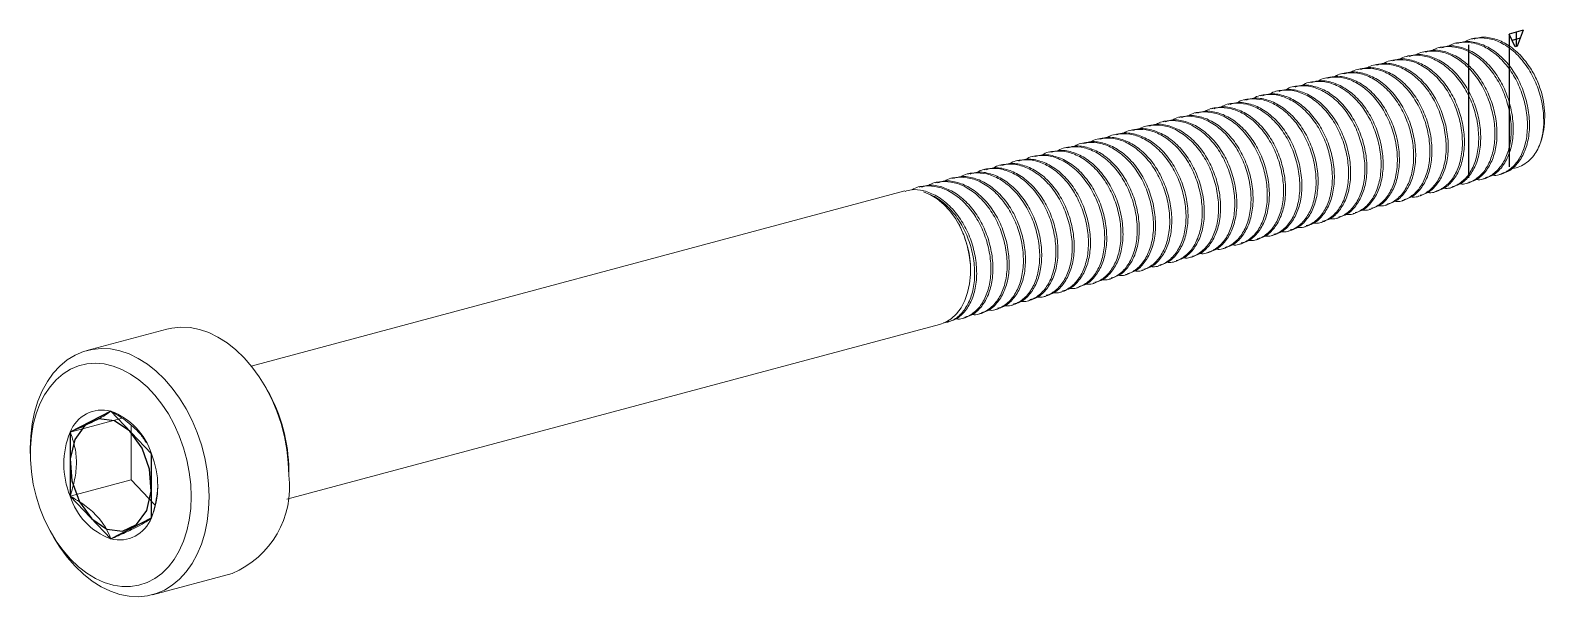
# Model space of a CAD drawing. Header units: millimetres. Extents: x -32.2 to 0.8, y -10.8 to 1.5.
import ezdxf

# ---------------------------------------------------------------- set-up
doc = ezdxf.new("R2010")
doc.units = ezdxf.units.MM
doc.linetypes.add('CENTERX2', pattern=[20.32, 12.7, -2.54, 2.54, -2.54])

msp = doc.modelspace()

# ---------------------------------------------------------------- linework, layer by layer
at = {"color": 7, "linetype": 'Continuous', "lineweight": 15}
for p, q in [((-0.763, 1.349), (-0.807, 1.337)), ((-1.823, 1.064), (-1.867, 1.053)), ((-1.47, 1.159), (-1.514, 1.147)), ((-1.116, 1.254), (-1.16, 1.242)), ((-3.237, 0.686), (-3.282, 0.674)), ((-2.884, 0.78), (-2.928, 0.768)), ((-2.53, 0.875), (-2.574, 0.863)), ((-2.177, 0.97), (-2.221, 0.958)), ((-4.298, 0.401), (-4.342, 0.39)), ((-3.944, 0.496), (-3.989, 0.484)), ((-3.591, 0.591), (-3.635, 0.579)), ((-5.712, 0.023), (-5.756, 0.011)), ((-5.359, 0.117), (-5.403, 0.105)), ((-5.005, 0.212), (-5.049, 0.2)), ((-4.652, 0.307), (-4.696, 0.295)), ((-6.773, -0.262), (-6.817, -0.273)), ((-6.419, -0.167), (-6.464, -0.179)), ((-6.066, -0.072), (-6.11, -0.084)), ((-8.187, -0.641), (-8.231, -0.652)), ((-7.834, -0.546), (-7.878, -0.558)), ((-7.48, -0.451), (-7.524, -0.463)), ((-7.126, -0.356), (-7.171, -0.368)), ((-9.248, -0.925), (-9.292, -0.937)), ((-8.894, -0.83), (-8.938, -0.842)), ((-8.541, -0.735), (-8.585, -0.747)), ((-10.662, -1.304), (-10.706, -1.315)), ((-10.308, -1.209), (-10.353, -1.221)), ((-9.955, -1.114), (-9.999, -1.126)), ((-9.601, -1.019), (-9.646, -1.031)), ((-11.723, -1.588), (-11.767, -1.6)), ((-11.369, -1.493), (-11.413, -1.505)), ((-11.016, -1.398), (-11.06, -1.41)), ((-0.207, -1.608), (-0.163, -1.597)), ((-13.137, -1.967), (-27.35, -5.775)), ((-12.783, -1.872), (-12.828, -1.884)), ((-12.43, -1.777), (-12.474, -1.789)), ((-12.076, -1.682), (-12.12, -1.694)), ((-1.621, -1.987), (-1.577, -1.975)), ((-1.268, -1.893), (-1.224, -1.881)), ((-0.914, -1.798), (-0.87, -1.786)), ((-0.561, -1.703), (-0.516, -1.691)), ((-2.682, -2.271), (-2.638, -2.26)), ((-2.328, -2.177), (-2.284, -2.165)), ((-1.975, -2.082), (-1.931, -2.07)), ((-3.743, -2.556), (-3.698, -2.544)), ((-3.389, -2.461), (-3.345, -2.449)), ((-3.036, -2.366), (-2.991, -2.354)), ((-11.986, -2.658), (-11.994, -2.645)), ((-5.157, -2.934), (-5.113, -2.923)), ((-4.803, -2.84), (-4.759, -2.828)), ((-4.45, -2.745), (-4.406, -2.733)), ((-4.096, -2.65), (-4.052, -2.638)), ((-6.218, -3.219), (-6.173, -3.207)), ((-5.864, -3.124), (-5.82, -3.112)), ((-5.51, -3.029), (-5.466, -3.017)), ((-7.632, -3.598), (-7.588, -3.586)), ((-7.278, -3.503), (-7.234, -3.491)), ((-6.925, -3.408), (-6.88, -3.396)), ((-6.571, -3.313), (-6.527, -3.302)), ((-11.71, -3.705), (-11.71, -3.683)), ((-8.692, -3.882), (-8.648, -3.87)), ((-8.339, -3.787), (-8.295, -3.775)), ((-7.985, -3.692), (-7.941, -3.68)), ((-10.107, -4.261), (-10.062, -4.249)), ((-9.753, -4.166), (-9.709, -4.154)), ((-9.4, -4.071), (-9.355, -4.059)), ((-9.046, -3.976), (-9.002, -3.965)), ((-11.167, -4.545), (-11.123, -4.533)), ((-10.814, -4.45), (-10.77, -4.438)), ((-10.46, -4.355), (-10.416, -4.343)), ((-26.574, -8.672), (-12.382, -4.87)), ((-12.228, -4.829), (-12.184, -4.817)), ((-11.874, -4.734), (-11.83, -4.722)), ((-11.521, -4.639), (-11.477, -4.628)), ((-29.19, -4.973), (-30.923, -5.438)), ((-27.003, -6.297), (-27.055, -6.206)), ((-30.161, -6.911), (-31.289, -7.214)), ((-29.964, -7.059), (-29.964, -8.249)), ((-32.156, -7.573), (-32.156, -7.677)), ((-26.534, -8.151), (-26.534, -8.047)), ((-29.964, -8.249), (-31.289, -8.604)), ((-29.964, -8.249), (-29.444, -8.798)), ((-31.687, -9.427), (-31.635, -9.517)), ((-29.499, -10.75), (-27.767, -10.286))]:
    msp.add_line(p, q, dxfattribs=at)
at = {"color": 7, "linetype": 'Continuous'}
for p, q in [((0.309, 1.528), (0, 1.445)), ((0.133, 1.168), (0, 1.445)), ((0.309, 1.528), (0.177, 1.18)), ((0.177, 1.18), (0.133, 1.168)), ((-30.406, -6.755), (-31.289, -7.214)), ((-29.522, -7.687), (-30.406, -6.755)), ((-31.289, -7.214), (-31.289, -8.604)), ((-29.522, -9.078), (-29.522, -7.687)), ((-31.289, -8.604), (-30.406, -9.537)), ((-30.406, -9.537), (-29.522, -9.078))]:
    msp.add_line(p, q, dxfattribs=at)
at = {"color": 7, "linetype": 'CENTERX2'}
for p, q in [((0, 1.445), (0, -1.445)), ((0.243, 1.354), (0.066, 1.306)), ((0.155, 1.487), (0.155, 1.174)), ((-0.884, 1.208), (-0.884, -1.682))]:
    msp.add_line(p, q, dxfattribs=at)
at = {"color": 7, "linetype": 'Continuous', "lineweight": 15, "flags": 128}
for points in [[(-12.382, -4.87), (-12.261, -4.826), (-12.133, -4.747), (-12.017, -4.64), (-11.917, -4.508), (-11.835, -4.353), (-11.773, -4.179), (-11.731, -3.989), (-11.711, -3.787), (-11.714, -3.577), (-11.738, -3.364), (-11.785, -3.152), (-11.851, -2.946), (-11.937, -2.75), (-12.041, -2.568), (-12.16, -2.403), (-12.291, -2.26), (-12.433, -2.142), (-12.581, -2.05), (-12.734, -1.987)], [(-26.534, -8.151), (-26.545, -7.871), (-26.577, -7.588), (-26.629, -7.307), (-26.702, -7.028), (-26.795, -6.756), (-26.906, -6.494), (-27.034, -6.244), (-27.178, -6.009), (-27.336, -5.793), (-27.506, -5.596), (-27.688, -5.421), (-27.878, -5.271), (-28.074, -5.147), (-28.275, -5.049), (-28.479, -4.98), (-28.682, -4.94), (-28.883, -4.93), (-29.08, -4.949), (-29.19, -4.973)], [(-32.156, -7.573), (-32.145, -7.299), (-32.113, -7.033), (-32.061, -6.78), (-31.988, -6.54), (-31.895, -6.318), (-31.784, -6.115), (-31.656, -5.934), (-31.512, -5.776), (-31.354, -5.644), (-31.183, -5.539), (-31.002, -5.462), (-30.812, -5.413), (-30.615, -5.394), (-30.414, -5.404), (-30.211, -5.444), (-30.008, -5.513), (-29.807, -5.611), (-29.61, -5.735), (-29.42, -5.885), (-29.239, -6.06), (-29.068, -6.257), (-28.91, -6.474), (-28.766, -6.708), (-28.638, -6.958), (-28.527, -7.22), (-28.435, -7.492), (-28.362, -7.771), (-28.309, -8.053), (-28.277, -8.335), (-28.267, -8.615)], [(-28.656, -8.615), (-28.666, -8.35), (-28.698, -8.082), (-28.75, -7.815), (-28.823, -7.552), (-28.915, -7.297), (-29.025, -7.051), (-29.151, -6.819), (-29.293, -6.603), (-29.448, -6.406), (-29.615, -6.23), (-29.792, -6.077), (-29.976, -5.95), (-30.165, -5.848), (-30.357, -5.775), (-30.55, -5.731), (-30.741, -5.716), (-30.928, -5.73), (-31.109, -5.774), (-31.281, -5.847), (-31.442, -5.947), (-31.591, -6.074), (-31.725, -6.226), (-31.844, -6.402), (-31.945, -6.599), (-32.027, -6.814), (-32.09, -7.046), (-32.132, -7.291), (-32.153, -7.546), (-32.153, -7.809), (-32.132, -8.076), (-32.09, -8.344), (-32.027, -8.609), (-31.945, -8.869), (-31.844, -9.119), (-31.725, -9.358), (-31.591, -9.583), (-31.442, -9.79), (-31.281, -9.977), (-31.109, -10.141), (-30.928, -10.282), (-30.741, -10.396), (-30.55, -10.484), (-30.357, -10.543), (-30.165, -10.572), (-29.976, -10.573), (-29.792, -10.544), (-29.615, -10.485), (-29.448, -10.399), (-29.293, -10.285), (-29.151, -10.145), (-29.025, -9.981), (-28.915, -9.794), (-28.823, -9.588), (-28.75, -9.364), (-28.698, -9.125), (-28.666, -8.874), (-28.656, -8.615)], [(-28.267, -8.615), (-28.277, -8.889), (-28.309, -9.154), (-28.362, -9.408), (-28.435, -9.647), (-28.527, -9.87), (-28.638, -10.073), (-28.766, -10.254), (-28.91, -10.411), (-29.068, -10.544), (-29.239, -10.649), (-29.42, -10.726), (-29.61, -10.775), (-29.807, -10.794), (-30.008, -10.783), (-30.211, -10.743), (-30.414, -10.674), (-30.615, -10.577), (-30.812, -10.453), (-31.002, -10.302), (-31.183, -10.128), (-31.354, -9.931), (-31.512, -9.714), (-31.635, -9.517)]]:
    msp.add_lwpolyline(points, dxfattribs=at)
at = {"color": 7, "linetype": 'CENTERX2', "flags": 128}
msp.add_lwpolyline([(-29.56, -8.02), (-29.724, -7.563), (-29.991, -7.194), (-30.321, -6.97), (-30.664, -6.925), (-30.968, -7.066), (-31.186, -7.372), (-31.285, -7.795), (-31.251, -8.272), (-31.088, -8.729), (-30.821, -9.098), (-30.49, -9.322), (-30.147, -9.367), (-29.843, -9.226), (-29.625, -8.92), (-29.526, -8.497), (-29.56, -8.02)], dxfattribs=at)
at = {"color": 7, "linetype": 'Continuous', "lineweight": 15}
for centre, radius, start, end in [((-1.139, -0.34), 1.914, 343.0475, 15.8629), ((-13.732, -3.687), 2.023, 0.1076, 13.8241), ((-30.084, -8.06), 3.549, 0.2126, 29.7833), ((-30.589, -7.482), 0.75, 75.8168, 159.0182), ((-30.911, -8.12), 1.455, 17.2902, 69.6675), ((-29.604, -7.909), 1.823, 157.582, 202.418), ((-31.207, -8.383), 1.823, 337.582, 22.418), ((-28.55, -8.41), 2.033, 292.6644, 7.3341), ((-29.9, -8.172), 1.455, 197.2902, 249.6675), ((-30.222, -8.81), 0.75, 255.8168, 339.0182)]:
    msp.add_arc(centre, radius, start, end, dxfattribs=at)
for points, knots in [([(0.691, -0.898), (0.711, -0.816), (0.751, -0.65), (0.759, -0.338), (0.711, 0.016), (0.59, 0.391), (0.407, 0.734), (0.168, 1.024), (-0.108, 1.235), (-0.399, 1.356), (-0.685, 1.369), (-0.88, 1.338), (-0.962, 1.276), (-0.964, 1.275)], [0, 0, 0, 0, 0.0788101, 0.1592112, 0.2658025, 0.3687411, 0.4716798, 0.5782711, 0.6848625, 0.7878011, 0.8907398, 0.9973311, 1, 1, 1, 1]), ([(0.702, 0.183), (0.668, 0.279), (0.601, 0.473), (0.435, 0.764), (0.213, 1.036), (-0.064, 1.249), (-0.353, 1.363), (-0.591, 1.394), (-0.719, 1.35), (-0.759, 1.336)], [0, 0, 0, 0, 0.128912, 0.260257, 0.429449, 0.598641, 0.762034, 0.925428, 1, 1, 1, 1]), ([(-1.227, -1.868), (-1.18, -1.858), (-1.05, -1.828), (-0.877, -1.671), (-0.721, -1.422), (-0.628, -1.104), (-0.606, -0.738), (-0.659, -0.351), (-0.78, 0.024), (-0.963, 0.367), (-1.202, 0.657), (-1.478, 0.87), (-1.767, 0.984), (-2.005, 1.015), (-2.133, 0.971), (-2.173, 0.957)], [0, 0, 0, 0, 0.047416, 0.132202, 0.214083, 0.295964, 0.38075, 0.465536, 0.547416, 0.629297, 0.714083, 0.798869, 0.88075, 0.96263, 1, 1, 1, 1]), ([(-1.071, -1.812), (-1.056, -1.814), (-0.952, -1.828), (-0.775, -1.756), (-0.567, -1.592), (-0.412, -1.338), (-0.319, -1.021), (-0.297, -0.655), (-0.35, -0.268), (-0.471, 0.107), (-0.654, 0.45), (-0.892, 0.74), (-1.168, 0.951), (-1.459, 1.072), (-1.745, 1.085), (-1.941, 1.053), (-2.022, 0.992), (-2.024, 0.991)], [0, 0, 0, 0, 0.013119, 0.090102, 0.167085, 0.24143, 0.315776, 0.392759, 0.469742, 0.544087, 0.618432, 0.695416, 0.772399, 0.846744, 0.921089, 0.998072, 1, 1, 1, 1]), ([(-0.874, -1.773), (-0.827, -1.763), (-0.697, -1.733), (-0.524, -1.576), (-0.367, -1.327), (-0.274, -1.009), (-0.253, -0.643), (-0.306, -0.256), (-0.427, 0.119), (-0.609, 0.462), (-0.848, 0.751), (-1.125, 0.964), (-1.413, 1.079), (-1.652, 1.11), (-1.78, 1.066), (-1.82, 1.052)], [0, 0, 0, 0, 0.047416, 0.132202, 0.214083, 0.295964, 0.38075, 0.465536, 0.547416, 0.629297, 0.714083, 0.798869, 0.88075, 0.96263, 1, 1, 1, 1]), ([(-0.717, -1.717), (-0.702, -1.719), (-0.598, -1.733), (-0.422, -1.661), (-0.213, -1.498), (-0.058, -1.243), (0.035, -0.926), (0.057, -0.56), (0.004, -0.174), (-0.117, 0.202), (-0.3, 0.544), (-0.539, 0.835), (-0.815, 1.046), (-1.106, 1.167), (-1.392, 1.18), (-1.587, 1.148), (-1.669, 1.087), (-1.671, 1.085)], [0, 0, 0, 0, 0.013119, 0.090102, 0.167085, 0.24143, 0.315776, 0.392759, 0.469742, 0.544087, 0.618432, 0.695416, 0.772399, 0.846744, 0.921089, 0.998072, 1, 1, 1, 1]), ([(-0.52, -1.679), (-0.473, -1.668), (-0.343, -1.639), (-0.17, -1.482), (-0.014, -1.233), (0.079, -0.914), (0.101, -0.548), (0.048, -0.162), (-0.073, 0.213), (-0.256, 0.556), (-0.494, 0.846), (-0.771, 1.059), (-1.06, 1.173), (-1.298, 1.205), (-1.426, 1.16), (-1.466, 1.147)], [0, 0, 0, 0, 0.047416, 0.132202, 0.214083, 0.295964, 0.38075, 0.465536, 0.547416, 0.629297, 0.714083, 0.798869, 0.88075, 0.96263, 1, 1, 1, 1]), ([(-0.364, -1.623), (-0.349, -1.625), (-0.245, -1.639), (-0.068, -1.566), (0.14, -1.403), (0.295, -1.149), (0.389, -0.832), (0.41, -0.465), (0.357, -0.079), (0.236, 0.296), (0.054, 0.639), (-0.185, 0.929), (-0.461, 1.141), (-0.752, 1.262), (-1.038, 1.275), (-1.234, 1.243), (-1.315, 1.181), (-1.317, 1.18)], [0, 0, 0, 0, 0.013119, 0.090102, 0.167085, 0.24143, 0.315776, 0.392759, 0.469742, 0.544087, 0.618432, 0.695416, 0.772399, 0.846744, 0.921089, 0.998072, 1, 1, 1, 1]), ([(-0.166, -1.584), (-0.12, -1.573), (0.01, -1.544), (0.184, -1.387), (0.34, -1.138), (0.433, -0.819), (0.455, -0.453), (0.402, -0.067), (0.281, 0.308), (0.098, 0.651), (-0.141, 0.941), (-0.417, 1.154), (-0.706, 1.268), (-0.944, 1.299), (-1.072, 1.255), (-1.113, 1.241)], [0, 0, 0, 0, 0.047416, 0.132202, 0.214083, 0.295964, 0.38075, 0.465536, 0.547416, 0.629297, 0.714083, 0.798869, 0.88075, 0.96263, 1, 1, 1, 1]), ([(-2.485, -2.191), (-2.47, -2.193), (-2.366, -2.207), (-2.189, -2.135), (-1.981, -1.971), (-1.826, -1.717), (-1.733, -1.4), (-1.711, -1.033), (-1.764, -0.647), (-1.885, -0.272), (-2.068, 0.071), (-2.307, 0.361), (-2.582, 0.572), (-2.873, 0.693), (-3.159, 0.706), (-3.355, 0.675), (-3.436, 0.613), (-3.438, 0.612)], [0, 0, 0, 0, 0.013119, 0.090102, 0.167085, 0.24143, 0.315776, 0.392759, 0.469742, 0.544087, 0.618432, 0.695416, 0.772399, 0.846744, 0.921089, 0.998072, 1, 1, 1, 1]), ([(-2.288, -2.152), (-2.241, -2.142), (-2.111, -2.112), (-1.938, -1.955), (-1.782, -1.706), (-1.689, -1.388), (-1.667, -1.022), (-1.72, -0.635), (-1.841, -0.26), (-2.024, 0.083), (-2.262, 0.373), (-2.539, 0.586), (-2.827, 0.7), (-3.066, 0.731), (-3.194, 0.687), (-3.234, 0.673)], [0, 0, 0, 0, 0.047416, 0.132202, 0.214083, 0.295964, 0.38075, 0.465536, 0.547416, 0.629297, 0.714083, 0.798869, 0.88075, 0.96263, 1, 1, 1, 1]), ([(-2.132, -2.096), (-2.116, -2.098), (-2.013, -2.112), (-1.836, -2.04), (-1.627, -1.877), (-1.473, -1.622), (-1.379, -1.305), (-1.357, -0.939), (-1.41, -0.552), (-1.531, -0.177), (-1.714, 0.166), (-1.953, 0.456), (-2.229, 0.667), (-2.52, 0.788), (-2.806, 0.801), (-3.001, 0.769), (-3.083, 0.708), (-3.085, 0.706)], [0, 0, 0, 0, 0.013119, 0.090102, 0.167085, 0.24143, 0.315776, 0.392759, 0.469742, 0.544087, 0.618432, 0.695416, 0.772399, 0.846744, 0.921089, 0.998072, 1, 1, 1, 1]), ([(-1.934, -2.058), (-1.888, -2.047), (-1.757, -2.018), (-1.584, -1.86), (-1.428, -1.612), (-1.335, -1.293), (-1.313, -0.927), (-1.366, -0.541), (-1.487, -0.166), (-1.67, 0.178), (-1.909, 0.467), (-2.185, 0.68), (-2.474, 0.795), (-2.712, 0.826), (-2.84, 0.782), (-2.88, 0.768)], [0, 0, 0, 0, 0.047416, 0.132202, 0.214083, 0.295964, 0.38075, 0.465536, 0.547416, 0.629297, 0.714083, 0.798869, 0.88075, 0.96263, 1, 1, 1, 1]), ([(-1.778, -2.001), (-1.763, -2.003), (-1.659, -2.018), (-1.482, -1.945), (-1.274, -1.782), (-1.119, -1.528), (-1.026, -1.21), (-1.004, -0.844), (-1.057, -0.458), (-1.178, -0.083), (-1.361, 0.26), (-1.599, 0.551), (-1.875, 0.762), (-2.166, 0.883), (-2.452, 0.896), (-2.648, 0.864), (-2.729, 0.803), (-2.731, 0.801)], [0, 0, 0, 0, 0.013119, 0.090102, 0.167085, 0.24143, 0.315776, 0.392759, 0.469742, 0.544087, 0.618432, 0.695416, 0.772399, 0.846744, 0.921089, 0.998072, 1, 1, 1, 1]), ([(-1.581, -1.963), (-1.534, -1.952), (-1.404, -1.923), (-1.231, -1.766), (-1.075, -1.517), (-0.982, -1.198), (-0.96, -0.832), (-1.013, -0.446), (-1.134, -0.071), (-1.316, 0.272), (-1.555, 0.562), (-1.832, 0.775), (-2.12, 0.889), (-2.359, 0.921), (-2.487, 0.876), (-2.527, 0.862)], [0, 0, 0, 0, 0.047416, 0.132202, 0.214083, 0.295964, 0.38075, 0.465536, 0.547416, 0.629297, 0.714083, 0.798869, 0.88075, 0.96263, 1, 1, 1, 1]), ([(-1.424, -1.907), (-1.409, -1.909), (-1.306, -1.923), (-1.129, -1.85), (-0.92, -1.687), (-0.765, -1.433), (-0.672, -1.116), (-0.65, -0.749), (-0.703, -0.363), (-0.824, 0.012), (-1.007, 0.355), (-1.246, 0.645), (-1.522, 0.856), (-1.813, 0.978), (-2.099, 0.991), (-2.294, 0.959), (-2.376, 0.897), (-2.378, 0.896)], [0, 0, 0, 0, 0.013119, 0.090102, 0.167085, 0.24143, 0.315776, 0.392759, 0.469742, 0.544087, 0.618432, 0.695416, 0.772399, 0.846744, 0.921089, 0.998072, 1, 1, 1, 1]), ([(-3.702, -2.531), (-3.655, -2.521), (-3.525, -2.491), (-3.352, -2.334), (-3.196, -2.085), (-3.103, -1.767), (-3.081, -1.401), (-3.134, -1.014), (-3.255, -0.639), (-3.438, -0.296), (-3.676, -0.006), (-3.953, 0.207), (-4.242, 0.321), (-4.48, 0.352), (-4.608, 0.308), (-4.648, 0.294)], [0, 0, 0, 0, 0.047416, 0.132202, 0.214083, 0.295964, 0.38075, 0.465536, 0.547416, 0.629297, 0.714083, 0.798869, 0.88075, 0.96263, 1, 1, 1, 1]), ([(-3.546, -2.475), (-3.531, -2.477), (-3.427, -2.491), (-3.25, -2.419), (-3.042, -2.256), (-2.887, -2.001), (-2.793, -1.684), (-2.772, -1.318), (-2.825, -0.931), (-2.946, -0.556), (-3.128, -0.213), (-3.367, 0.077), (-3.643, 0.288), (-3.934, 0.409), (-4.22, 0.422), (-4.416, 0.39), (-4.497, 0.329), (-4.499, 0.327)], [0, 0, 0, 0, 0.013119, 0.090102, 0.167085, 0.24143, 0.315776, 0.392759, 0.469742, 0.544087, 0.618432, 0.695416, 0.772399, 0.846744, 0.921089, 0.998072, 1, 1, 1, 1]), ([(-3.348, -2.436), (-3.302, -2.426), (-3.172, -2.396), (-2.998, -2.239), (-2.842, -1.991), (-2.749, -1.672), (-2.727, -1.306), (-2.78, -0.919), (-2.901, -0.544), (-3.084, -0.201), (-3.323, 0.088), (-3.599, 0.301), (-3.888, 0.416), (-4.126, 0.447), (-4.254, 0.403), (-4.295, 0.389)], [0, 0, 0, 0, 0.047416, 0.132202, 0.214083, 0.295964, 0.38075, 0.465536, 0.547416, 0.629297, 0.714083, 0.798869, 0.88075, 0.96263, 1, 1, 1, 1]), ([(-3.192, -2.38), (-3.177, -2.382), (-3.073, -2.396), (-2.896, -2.324), (-2.688, -2.161), (-2.533, -1.907), (-2.44, -1.589), (-2.418, -1.223), (-2.471, -0.837), (-2.592, -0.461), (-2.775, -0.119), (-3.014, 0.172), (-3.29, 0.383), (-3.581, 0.504), (-3.867, 0.517), (-4.062, 0.485), (-4.144, 0.424), (-4.145, 0.422)], [0, 0, 0, 0, 0.0131188, 0.0901021, 0.1670853, 0.2414305, 0.3157756, 0.3927589, 0.4697421, 0.5440873, 0.6184324, 0.6954156, 0.7723989, 0.846744, 0.9210892, 0.9980724, 1, 1, 1, 1]), ([(-2.995, -2.342), (-2.948, -2.331), (-2.818, -2.302), (-2.645, -2.145), (-2.489, -1.896), (-2.396, -1.577), (-2.374, -1.211), (-2.427, -0.825), (-2.548, -0.45), (-2.731, -0.107), (-2.969, 0.183), (-3.246, 0.396), (-3.535, 0.51), (-3.773, 0.542), (-3.901, 0.497), (-3.941, 0.484)], [0, 0, 0, 0, 0.0474163, 0.1322023, 0.2140829, 0.2959636, 0.3807496, 0.4655357, 0.5474163, 0.6292969, 0.7140829, 0.798869, 0.8807496, 0.9626302, 1, 1, 1, 1]), ([(-2.839, -2.286), (-2.824, -2.288), (-2.72, -2.302), (-2.543, -2.229), (-2.334, -2.066), (-2.18, -1.812), (-2.086, -1.495), (-2.065, -1.128), (-2.118, -0.742), (-2.239, -0.367), (-2.421, -0.024), (-2.66, 0.266), (-2.936, 0.477), (-3.227, 0.599), (-3.513, 0.612), (-3.709, 0.58), (-3.79, 0.518), (-3.792, 0.517)], [0, 0, 0, 0, 0.0131188, 0.0901021, 0.1670853, 0.2414305, 0.3157756, 0.3927589, 0.4697421, 0.5440873, 0.6184324, 0.6954156, 0.7723989, 0.846744, 0.9210892, 0.9980724, 1, 1, 1, 1]), ([(-2.641, -2.247), (-2.595, -2.236), (-2.465, -2.207), (-2.291, -2.05), (-2.135, -1.801), (-2.042, -1.482), (-2.02, -1.116), (-2.073, -0.73), (-2.194, -0.355), (-2.377, -0.012), (-2.616, 0.278), (-2.892, 0.491), (-3.181, 0.605), (-3.419, 0.636), (-3.547, 0.592), (-3.587, 0.578)], [0, 0, 0, 0, 0.0474163, 0.1322023, 0.2140829, 0.2959636, 0.3807496, 0.4655357, 0.5474163, 0.6292969, 0.7140829, 0.798869, 0.8807496, 0.9626302, 1, 1, 1, 1]), ([(-4.96, -2.854), (-4.945, -2.856), (-4.841, -2.87), (-4.664, -2.798), (-4.456, -2.634), (-4.301, -2.38), (-4.208, -2.063), (-4.186, -1.696), (-4.239, -1.31), (-4.36, -0.935), (-4.543, -0.592), (-4.781, -0.302), (-5.057, -0.091), (-5.348, 0.03), (-5.634, 0.043), (-5.83, 0.012), (-5.911, -0.05), (-5.913, -0.051)], [0, 0, 0, 0, 0.013119, 0.090102, 0.167085, 0.24143, 0.315776, 0.392759, 0.469742, 0.544087, 0.618432, 0.695416, 0.772399, 0.846744, 0.921089, 0.998072, 1, 1, 1, 1]), ([(-4.763, -2.815), (-4.716, -2.805), (-4.586, -2.775), (-4.413, -2.618), (-4.256, -2.369), (-4.164, -2.051), (-4.142, -1.685), (-4.195, -1.298), (-4.316, -0.923), (-4.498, -0.58), (-4.737, -0.291), (-5.014, -0.078), (-5.302, 0.037), (-5.541, 0.068), (-5.669, 0.024), (-5.709, 0.01)], [0, 0, 0, 0, 0.047416, 0.132202, 0.214083, 0.295964, 0.38075, 0.465536, 0.547416, 0.629297, 0.714083, 0.798869, 0.88075, 0.96263, 1, 1, 1, 1]), ([(-4.606, -2.759), (-4.591, -2.761), (-4.488, -2.775), (-4.311, -2.703), (-4.102, -2.54), (-3.947, -2.285), (-3.854, -1.968), (-3.832, -1.602), (-3.885, -1.215), (-4.006, -0.84), (-4.189, -0.497), (-4.428, -0.207), (-4.704, 0.004), (-4.995, 0.125), (-5.281, 0.138), (-5.476, 0.106), (-5.558, 0.045), (-5.56, 0.043)], [0, 0, 0, 0, 0.013119, 0.090102, 0.167085, 0.24143, 0.315776, 0.392759, 0.469742, 0.544087, 0.618432, 0.695416, 0.772399, 0.846744, 0.921089, 0.998072, 1, 1, 1, 1]), ([(-4.409, -2.721), (-4.362, -2.71), (-4.232, -2.681), (-4.059, -2.523), (-3.903, -2.275), (-3.81, -1.956), (-3.788, -1.59), (-3.841, -1.204), (-3.962, -0.829), (-4.145, -0.485), (-4.384, -0.196), (-4.66, 0.017), (-4.949, 0.132), (-5.187, 0.163), (-5.315, 0.118), (-5.355, 0.105)], [0, 0, 0, 0, 0.047416, 0.132202, 0.214083, 0.295964, 0.38075, 0.465536, 0.547416, 0.629297, 0.714083, 0.798869, 0.88075, 0.96263, 1, 1, 1, 1]), ([(-4.253, -2.664), (-4.238, -2.667), (-4.134, -2.681), (-3.957, -2.608), (-3.749, -2.445), (-3.594, -2.191), (-3.501, -1.874), (-3.479, -1.507), (-3.532, -1.121), (-3.653, -0.746), (-3.836, -0.403), (-4.074, -0.113), (-4.35, 0.099), (-4.641, 0.22), (-4.927, 0.233), (-5.123, 0.201), (-5.204, 0.14), (-5.206, 0.138)], [0, 0, 0, 0, 0.0131188, 0.0901021, 0.1670853, 0.2414305, 0.3157756, 0.3927589, 0.4697421, 0.5440873, 0.6184324, 0.6954156, 0.7723989, 0.846744, 0.9210892, 0.9980724, 1, 1, 1, 1]), ([(-4.056, -2.626), (-4.009, -2.615), (-3.879, -2.586), (-3.706, -2.429), (-3.549, -2.18), (-3.456, -1.861), (-3.435, -1.495), (-3.488, -1.109), (-3.609, -0.734), (-3.791, -0.391), (-4.03, -0.101), (-4.307, 0.112), (-4.595, 0.226), (-4.834, 0.257), (-4.962, 0.213), (-5.002, 0.199)], [0, 0, 0, 0, 0.047416, 0.132202, 0.214083, 0.295964, 0.38075, 0.465536, 0.547416, 0.629297, 0.714083, 0.798869, 0.88075, 0.96263, 1, 1, 1, 1]), ([(-3.899, -2.57), (-3.884, -2.572), (-3.78, -2.586), (-3.604, -2.514), (-3.395, -2.35), (-3.24, -2.096), (-3.147, -1.779), (-3.125, -1.412), (-3.178, -1.026), (-3.299, -0.651), (-3.482, -0.308), (-3.721, -0.018), (-3.997, 0.193), (-4.288, 0.314), (-4.574, 0.328), (-4.769, 0.296), (-4.851, 0.234), (-4.853, 0.233)], [0, 0, 0, 0, 0.013119, 0.090102, 0.167085, 0.24143, 0.315776, 0.392759, 0.469742, 0.544087, 0.618432, 0.695416, 0.772399, 0.846744, 0.921089, 0.998072, 1, 1, 1, 1]), ([(-6.177, -3.194), (-6.13, -3.184), (-6, -3.154), (-5.827, -2.997), (-5.671, -2.748), (-5.578, -2.43), (-5.556, -2.064), (-5.609, -1.677), (-5.73, -1.302), (-5.913, -0.959), (-6.151, -0.669), (-6.428, -0.456), (-6.717, -0.342), (-6.955, -0.311), (-7.083, -0.355), (-7.123, -0.369)], [0, 0, 0, 0, 0.047416, 0.132202, 0.214083, 0.295964, 0.38075, 0.465536, 0.547416, 0.629297, 0.714083, 0.798869, 0.88075, 0.96263, 1, 1, 1, 1]), ([(-6.021, -3.138), (-6.006, -3.14), (-5.902, -3.154), (-5.725, -3.082), (-5.516, -2.919), (-5.362, -2.664), (-5.268, -2.347), (-5.246, -1.981), (-5.3, -1.594), (-5.42, -1.219), (-5.603, -0.876), (-5.842, -0.586), (-6.118, -0.375), (-6.409, -0.254), (-6.695, -0.241), (-6.891, -0.273), (-6.972, -0.334), (-6.974, -0.336)], [0, 0, 0, 0, 0.013119, 0.090102, 0.167085, 0.24143, 0.315776, 0.392759, 0.469742, 0.544087, 0.618432, 0.695416, 0.772399, 0.846744, 0.921089, 0.998072, 1, 1, 1, 1]), ([(-5.823, -3.099), (-5.777, -3.089), (-5.647, -3.06), (-5.473, -2.902), (-5.317, -2.654), (-5.224, -2.335), (-5.202, -1.969), (-5.255, -1.582), (-5.376, -1.207), (-5.559, -0.864), (-5.798, -0.575), (-6.074, -0.362), (-6.363, -0.247), (-6.601, -0.216), (-6.729, -0.26), (-6.769, -0.274)], [0, 0, 0, 0, 0.047416, 0.132202, 0.214083, 0.295964, 0.38075, 0.465536, 0.547416, 0.629297, 0.714083, 0.798869, 0.88075, 0.96263, 1, 1, 1, 1]), ([(-5.667, -3.043), (-5.652, -3.045), (-5.548, -3.059), (-5.371, -2.987), (-5.163, -2.824), (-5.008, -2.57), (-4.915, -2.252), (-4.893, -1.886), (-4.946, -1.5), (-5.067, -1.125), (-5.25, -0.782), (-5.489, -0.491), (-5.764, -0.28), (-6.055, -0.159), (-6.341, -0.146), (-6.537, -0.178), (-6.618, -0.239), (-6.62, -0.241)], [0, 0, 0, 0, 0.0131188, 0.0901021, 0.1670853, 0.2414305, 0.3157756, 0.3927589, 0.4697421, 0.5440873, 0.6184324, 0.6954156, 0.7723989, 0.846744, 0.9210892, 0.9980724, 1, 1, 1, 1]), ([(-5.47, -3.005), (-5.423, -2.994), (-5.293, -2.965), (-5.12, -2.808), (-4.964, -2.559), (-4.871, -2.24), (-4.849, -1.874), (-4.902, -1.488), (-5.023, -1.113), (-5.206, -0.77), (-5.444, -0.48), (-5.721, -0.267), (-6.009, -0.153), (-6.248, -0.121), (-6.376, -0.166), (-6.416, -0.18)], [0, 0, 0, 0, 0.0474163, 0.1322023, 0.2140829, 0.2959636, 0.3807496, 0.4655357, 0.5474163, 0.6292969, 0.7140829, 0.798869, 0.8807496, 0.9626302, 1, 1, 1, 1]), ([(-5.314, -2.949), (-5.298, -2.951), (-5.195, -2.965), (-5.018, -2.892), (-4.809, -2.729), (-4.655, -2.475), (-4.561, -2.158), (-4.539, -1.791), (-4.592, -1.405), (-4.713, -1.03), (-4.896, -0.687), (-5.135, -0.397), (-5.411, -0.186), (-5.702, -0.064), (-5.988, -0.051), (-6.183, -0.083), (-6.265, -0.145), (-6.267, -0.146)], [0, 0, 0, 0, 0.013119, 0.090102, 0.167085, 0.24143, 0.315776, 0.392759, 0.469742, 0.544087, 0.618432, 0.695416, 0.772399, 0.846744, 0.921089, 0.998072, 1, 1, 1, 1]), ([(-5.116, -2.91), (-5.07, -2.899), (-4.939, -2.87), (-4.766, -2.713), (-4.61, -2.464), (-4.517, -2.146), (-4.495, -1.779), (-4.548, -1.393), (-4.669, -1.018), (-4.852, -0.675), (-5.091, -0.385), (-5.367, -0.172), (-5.656, -0.058), (-5.894, -0.027), (-6.022, -0.071), (-6.062, -0.085)], [0, 0, 0, 0, 0.047416, 0.132202, 0.214083, 0.295964, 0.38075, 0.465536, 0.547416, 0.629297, 0.714083, 0.798869, 0.88075, 0.96263, 1, 1, 1, 1]), ([(-7.435, -3.517), (-7.42, -3.519), (-7.316, -3.533), (-7.139, -3.461), (-6.931, -3.297), (-6.776, -3.043), (-6.683, -2.726), (-6.661, -2.36), (-6.714, -1.973), (-6.835, -1.598), (-7.017, -1.255), (-7.256, -0.965), (-7.532, -0.754), (-7.823, -0.633), (-8.109, -0.62), (-8.305, -0.652), (-8.386, -0.713), (-8.388, -0.714)], [0, 0, 0, 0, 0.013119, 0.090102, 0.167085, 0.24143, 0.315776, 0.392759, 0.469742, 0.544087, 0.618432, 0.695416, 0.772399, 0.846744, 0.921089, 0.998072, 1, 1, 1, 1]), ([(-7.238, -3.478), (-7.191, -3.468), (-7.061, -3.438), (-6.887, -3.281), (-6.731, -3.032), (-6.638, -2.714), (-6.616, -2.348), (-6.67, -1.961), (-6.79, -1.586), (-6.973, -1.243), (-7.212, -0.954), (-7.489, -0.741), (-7.777, -0.626), (-8.015, -0.595), (-8.143, -0.639), (-8.184, -0.653)], [0, 0, 0, 0, 0.047416, 0.132202, 0.214083, 0.295964, 0.38075, 0.465536, 0.547416, 0.629297, 0.714083, 0.798869, 0.88075, 0.96263, 1, 1, 1, 1]), ([(-7.081, -3.422), (-7.066, -3.424), (-6.962, -3.438), (-6.786, -3.366), (-6.577, -3.203), (-6.422, -2.948), (-6.329, -2.631), (-6.307, -2.265), (-6.36, -1.878), (-6.481, -1.503), (-6.664, -1.16), (-6.903, -0.87), (-7.179, -0.659), (-7.47, -0.538), (-7.756, -0.525), (-7.951, -0.557), (-8.033, -0.618), (-8.035, -0.62)], [0, 0, 0, 0, 0.013119, 0.090102, 0.167085, 0.24143, 0.315776, 0.392759, 0.469742, 0.544087, 0.618432, 0.695416, 0.772399, 0.846744, 0.921089, 0.998072, 1, 1, 1, 1]), ([(-6.884, -3.384), (-6.837, -3.373), (-6.707, -3.344), (-6.534, -3.187), (-6.378, -2.938), (-6.285, -2.619), (-6.263, -2.253), (-6.316, -1.867), (-6.437, -1.492), (-6.62, -1.149), (-6.858, -0.859), (-7.135, -0.646), (-7.424, -0.531), (-7.662, -0.5), (-7.79, -0.545), (-7.83, -0.558)], [0, 0, 0, 0, 0.047416, 0.132202, 0.214083, 0.295964, 0.38075, 0.465536, 0.547416, 0.629297, 0.714083, 0.798869, 0.88075, 0.96263, 1, 1, 1, 1]), ([(-6.728, -3.328), (-6.713, -3.33), (-6.609, -3.344), (-6.432, -3.271), (-6.224, -3.108), (-6.069, -2.854), (-5.975, -2.537), (-5.954, -2.17), (-6.007, -1.784), (-6.128, -1.409), (-6.31, -1.066), (-6.549, -0.776), (-6.825, -0.564), (-7.116, -0.443), (-7.402, -0.43), (-7.598, -0.462), (-7.679, -0.523), (-7.681, -0.525)], [0, 0, 0, 0, 0.013119, 0.090102, 0.167085, 0.24143, 0.315776, 0.392759, 0.469742, 0.544087, 0.618432, 0.695416, 0.772399, 0.846744, 0.921089, 0.998072, 1, 1, 1, 1]), ([(-6.53, -3.289), (-6.484, -3.278), (-6.354, -3.249), (-6.18, -3.092), (-6.024, -2.843), (-5.931, -2.524), (-5.909, -2.158), (-5.962, -1.772), (-6.083, -1.397), (-6.266, -1.054), (-6.505, -0.764), (-6.781, -0.551), (-7.07, -0.437), (-7.308, -0.406), (-7.436, -0.45), (-7.477, -0.464)], [0, 0, 0, 0, 0.047416, 0.132202, 0.214083, 0.295964, 0.38075, 0.465536, 0.547416, 0.629297, 0.714083, 0.798869, 0.88075, 0.96263, 1, 1, 1, 1]), ([(-6.374, -3.233), (-6.359, -3.235), (-6.255, -3.249), (-6.078, -3.177), (-5.87, -3.013), (-5.715, -2.759), (-5.622, -2.442), (-5.6, -2.075), (-5.653, -1.689), (-5.774, -1.314), (-5.957, -0.971), (-6.196, -0.681), (-6.472, -0.47), (-6.763, -0.349), (-7.049, -0.336), (-7.244, -0.367), (-7.325, -0.429), (-7.327, -0.43)], [0, 0, 0, 0, 0.013119, 0.090102, 0.167085, 0.24143, 0.315776, 0.392759, 0.469742, 0.544087, 0.618432, 0.695416, 0.772399, 0.846744, 0.921089, 0.998072, 1, 1, 1, 1]), ([(-8.652, -3.857), (-8.605, -3.847), (-8.475, -3.817), (-8.302, -3.66), (-8.146, -3.411), (-8.053, -3.093), (-8.031, -2.727), (-8.084, -2.34), (-8.205, -1.965), (-8.388, -1.622), (-8.626, -1.332), (-8.903, -1.119), (-9.191, -1.005), (-9.43, -0.974), (-9.558, -1.018), (-9.598, -1.032)], [0, 0, 0, 0, 0.047416, 0.132202, 0.214083, 0.295964, 0.38075, 0.465536, 0.547416, 0.629297, 0.714083, 0.798869, 0.88075, 0.96263, 1, 1, 1, 1]), ([(-8.496, -3.801), (-8.48, -3.803), (-8.377, -3.817), (-8.2, -3.745), (-7.991, -3.582), (-7.836, -3.327), (-7.743, -3.01), (-7.721, -2.644), (-7.774, -2.257), (-7.895, -1.882), (-8.078, -1.539), (-8.317, -1.249), (-8.593, -1.038), (-8.884, -0.917), (-9.17, -0.904), (-9.365, -0.936), (-9.447, -0.997), (-9.449, -0.999)], [0, 0, 0, 0, 0.0131188, 0.0901021, 0.1670853, 0.2414305, 0.3157756, 0.3927589, 0.4697421, 0.5440873, 0.6184324, 0.6954156, 0.7723989, 0.846744, 0.9210892, 0.9980724, 1, 1, 1, 1]), ([(-8.298, -3.763), (-8.252, -3.752), (-8.121, -3.723), (-7.948, -3.565), (-7.792, -3.317), (-7.699, -2.998), (-7.677, -2.632), (-7.73, -2.245), (-7.851, -1.87), (-8.034, -1.527), (-8.273, -1.238), (-8.549, -1.025), (-8.838, -0.91), (-9.076, -0.879), (-9.204, -0.923), (-9.244, -0.937)], [0, 0, 0, 0, 0.047416, 0.132202, 0.214083, 0.295964, 0.38075, 0.465536, 0.547416, 0.629297, 0.714083, 0.798869, 0.88075, 0.96263, 1, 1, 1, 1]), ([(-8.142, -3.706), (-8.127, -3.708), (-8.023, -3.723), (-7.846, -3.65), (-7.638, -3.487), (-7.483, -3.233), (-7.39, -2.915), (-7.368, -2.549), (-7.421, -2.163), (-7.542, -1.788), (-7.725, -1.445), (-7.963, -1.154), (-8.239, -0.943), (-8.53, -0.822), (-8.816, -0.809), (-9.012, -0.841), (-9.093, -0.902), (-9.095, -0.904)], [0, 0, 0, 0, 0.0131188, 0.0901021, 0.1670853, 0.2414305, 0.3157756, 0.3927589, 0.4697421, 0.5440873, 0.6184324, 0.6954156, 0.7723989, 0.846744, 0.9210892, 0.9980724, 1, 1, 1, 1]), ([(-7.945, -3.668), (-7.898, -3.657), (-7.768, -3.628), (-7.595, -3.471), (-7.438, -3.222), (-7.345, -2.903), (-7.324, -2.537), (-7.377, -2.151), (-7.498, -1.776), (-7.68, -1.433), (-7.919, -1.143), (-8.196, -0.93), (-8.484, -0.816), (-8.723, -0.784), (-8.851, -0.829), (-8.891, -0.843)], [0, 0, 0, 0, 0.047416, 0.132202, 0.214083, 0.295964, 0.38075, 0.465536, 0.547416, 0.629297, 0.714083, 0.798869, 0.88075, 0.96263, 1, 1, 1, 1]), ([(-7.788, -3.612), (-7.773, -3.614), (-7.67, -3.628), (-7.493, -3.555), (-7.284, -3.392), (-7.129, -3.138), (-7.036, -2.821), (-7.014, -2.454), (-7.067, -2.068), (-7.188, -1.693), (-7.371, -1.35), (-7.61, -1.06), (-7.886, -0.849), (-8.177, -0.727), (-8.463, -0.714), (-8.658, -0.746), (-8.74, -0.808), (-8.742, -0.809)], [0, 0, 0, 0, 0.013119, 0.090102, 0.167085, 0.24143, 0.315776, 0.392759, 0.469742, 0.544087, 0.618432, 0.695416, 0.772399, 0.846744, 0.921089, 0.998072, 1, 1, 1, 1]), ([(-7.591, -3.573), (-7.544, -3.563), (-7.414, -3.533), (-7.241, -3.376), (-7.085, -3.127), (-6.992, -2.809), (-6.97, -2.443), (-7.023, -2.056), (-7.144, -1.681), (-7.327, -1.338), (-7.566, -1.048), (-7.842, -0.835), (-8.131, -0.721), (-8.369, -0.69), (-8.497, -0.734), (-8.537, -0.748)], [0, 0, 0, 0, 0.047416, 0.132202, 0.214083, 0.295964, 0.38075, 0.465536, 0.547416, 0.629297, 0.714083, 0.798869, 0.88075, 0.96263, 1, 1, 1, 1]), ([(0.691, -0.898), (0.67, -0.952), (0.626, -1.06), (0.533, -1.206), (0.416, -1.331), (0.274, -1.423), (0.151, -1.471), (0.075, -1.474), (0.054, -1.475)], [0, 0, 0, 0, 0.167425, 0.334813, 0.532825, 0.730836, 0.924839, 1, 1, 1, 1]), ([(-9.91, -4.18), (-9.895, -4.182), (-9.791, -4.196), (-9.614, -4.124), (-9.406, -3.961), (-9.251, -3.706), (-9.157, -3.389), (-9.136, -3.023), (-9.189, -2.636), (-9.31, -2.261), (-9.492, -1.918), (-9.731, -1.628), (-10.007, -1.417), (-10.298, -1.296), (-10.584, -1.283), (-10.78, -1.315), (-10.861, -1.376), (-10.863, -1.377)], [0, 0, 0, 0, 0.0131188, 0.0901021, 0.1670853, 0.2414305, 0.3157756, 0.3927589, 0.4697421, 0.5440873, 0.6184324, 0.6954156, 0.7723989, 0.846744, 0.9210892, 0.9980724, 1, 1, 1, 1]), ([(-9.712, -4.141), (-9.666, -4.131), (-9.536, -4.101), (-9.362, -3.944), (-9.206, -3.696), (-9.113, -3.377), (-9.091, -3.011), (-9.144, -2.624), (-9.265, -2.249), (-9.448, -1.906), (-9.687, -1.617), (-9.963, -1.404), (-10.252, -1.289), (-10.49, -1.258), (-10.618, -1.302), (-10.658, -1.316)], [0, 0, 0, 0, 0.047416, 0.132202, 0.214083, 0.295964, 0.38075, 0.465536, 0.547416, 0.629297, 0.714083, 0.798869, 0.88075, 0.96263, 1, 1, 1, 1]), ([(-9.556, -4.085), (-9.541, -4.087), (-9.437, -4.101), (-9.26, -4.029), (-9.052, -3.866), (-8.897, -3.611), (-8.804, -3.294), (-8.782, -2.928), (-8.835, -2.542), (-8.956, -2.166), (-9.139, -1.824), (-9.378, -1.533), (-9.654, -1.322), (-9.945, -1.201), (-10.23, -1.188), (-10.426, -1.22), (-10.507, -1.281), (-10.509, -1.283)], [0, 0, 0, 0, 0.013119, 0.090102, 0.167085, 0.24143, 0.315776, 0.392759, 0.469742, 0.544087, 0.618432, 0.695416, 0.772399, 0.846744, 0.921089, 0.998072, 1, 1, 1, 1]), ([(-9.359, -4.047), (-9.312, -4.036), (-9.182, -4.007), (-9.009, -3.85), (-8.853, -3.601), (-8.76, -3.282), (-8.738, -2.916), (-8.791, -2.53), (-8.912, -2.155), (-9.095, -1.812), (-9.333, -1.522), (-9.61, -1.309), (-9.899, -1.195), (-10.137, -1.163), (-10.265, -1.208), (-10.305, -1.221)], [0, 0, 0, 0, 0.047416, 0.132202, 0.214083, 0.295964, 0.38075, 0.465536, 0.547416, 0.629297, 0.714083, 0.798869, 0.88075, 0.96263, 1, 1, 1, 1]), ([(-9.203, -3.991), (-9.188, -3.993), (-9.084, -4.007), (-8.907, -3.934), (-8.698, -3.771), (-8.544, -3.517), (-8.45, -3.2), (-8.428, -2.833), (-8.481, -2.447), (-8.602, -2.072), (-8.785, -1.729), (-9.024, -1.439), (-9.3, -1.227), (-9.591, -1.106), (-9.877, -1.093), (-10.073, -1.125), (-10.154, -1.187), (-10.156, -1.188)], [0, 0, 0, 0, 0.013119, 0.090102, 0.167085, 0.24143, 0.315776, 0.392759, 0.469742, 0.544087, 0.618432, 0.695416, 0.772399, 0.846744, 0.921089, 0.998072, 1, 1, 1, 1]), ([(-9.005, -3.952), (-8.959, -3.941), (-8.829, -3.912), (-8.655, -3.755), (-8.499, -3.506), (-8.406, -3.187), (-8.384, -2.821), (-8.437, -2.435), (-8.558, -2.06), (-8.741, -1.717), (-8.98, -1.427), (-9.256, -1.214), (-9.545, -1.1), (-9.783, -1.069), (-9.911, -1.113), (-9.951, -1.127)], [0, 0, 0, 0, 0.047416, 0.132202, 0.214083, 0.295964, 0.38075, 0.465536, 0.547416, 0.629297, 0.714083, 0.798869, 0.88075, 0.96263, 1, 1, 1, 1]), ([(-8.849, -3.896), (-8.834, -3.898), (-8.73, -3.912), (-8.553, -3.84), (-8.345, -3.676), (-8.19, -3.422), (-8.097, -3.105), (-8.075, -2.738), (-8.128, -2.352), (-8.249, -1.977), (-8.432, -1.634), (-8.671, -1.344), (-8.946, -1.133), (-9.237, -1.012), (-9.523, -0.999), (-9.719, -1.03), (-9.8, -1.092), (-9.802, -1.093)], [0, 0, 0, 0, 0.013119, 0.090102, 0.167085, 0.24143, 0.315776, 0.392759, 0.469742, 0.544087, 0.618432, 0.695416, 0.772399, 0.846744, 0.921089, 0.998072, 1, 1, 1, 1]), ([(-11.127, -4.52), (-11.08, -4.51), (-10.95, -4.48), (-10.777, -4.323), (-10.62, -4.074), (-10.527, -3.756), (-10.506, -3.39), (-10.559, -3.003), (-10.68, -2.628), (-10.862, -2.285), (-11.101, -1.995), (-11.378, -1.783), (-11.666, -1.668), (-11.905, -1.637), (-12.033, -1.681), (-12.073, -1.695)], [0, 0, 0, 0, 0.047416, 0.132202, 0.214083, 0.295964, 0.38075, 0.465536, 0.547416, 0.629297, 0.714083, 0.798869, 0.88075, 0.96263, 1, 1, 1, 1]), ([(-10.97, -4.464), (-10.955, -4.466), (-10.851, -4.48), (-10.675, -4.408), (-10.466, -4.245), (-10.311, -3.99), (-10.218, -3.673), (-10.196, -3.307), (-10.249, -2.92), (-10.37, -2.545), (-10.553, -2.202), (-10.792, -1.912), (-11.068, -1.701), (-11.359, -1.58), (-11.645, -1.567), (-11.84, -1.599), (-11.922, -1.66), (-11.924, -1.662)], [0, 0, 0, 0, 0.013119, 0.090102, 0.167085, 0.24143, 0.315776, 0.392759, 0.469742, 0.544087, 0.618432, 0.695416, 0.772399, 0.846744, 0.921089, 0.998072, 1, 1, 1, 1]), ([(-10.773, -4.426), (-10.726, -4.415), (-10.596, -4.386), (-10.423, -4.228), (-10.267, -3.98), (-10.174, -3.661), (-10.152, -3.295), (-10.205, -2.909), (-10.326, -2.534), (-10.509, -2.19), (-10.748, -1.901), (-11.024, -1.688), (-11.313, -1.573), (-11.551, -1.542), (-11.679, -1.586), (-11.719, -1.6)], [0, 0, 0, 0, 0.047416, 0.132202, 0.214083, 0.295964, 0.38075, 0.465536, 0.547416, 0.629297, 0.714083, 0.798869, 0.88075, 0.96263, 1, 1, 1, 1]), ([(-10.617, -4.369), (-10.602, -4.371), (-10.498, -4.386), (-10.321, -4.313), (-10.113, -4.15), (-9.958, -3.896), (-9.864, -3.578), (-9.843, -3.212), (-9.896, -2.826), (-10.017, -2.451), (-10.199, -2.108), (-10.438, -1.817), (-10.714, -1.606), (-11.005, -1.485), (-11.291, -1.472), (-11.487, -1.504), (-11.568, -1.565), (-11.57, -1.567)], [0, 0, 0, 0, 0.013119, 0.090102, 0.167085, 0.24143, 0.315776, 0.392759, 0.469742, 0.544087, 0.618432, 0.695416, 0.772399, 0.846744, 0.921089, 0.998072, 1, 1, 1, 1]), ([(-10.42, -4.331), (-10.373, -4.32), (-10.243, -4.291), (-10.069, -4.134), (-9.913, -3.885), (-9.82, -3.566), (-9.798, -3.2), (-9.852, -2.814), (-9.972, -2.439), (-10.155, -2.096), (-10.394, -1.806), (-10.67, -1.593), (-10.959, -1.479), (-11.197, -1.447), (-11.325, -1.492), (-11.366, -1.506)], [0, 0, 0, 0, 0.0474163, 0.1322023, 0.2140829, 0.2959636, 0.3807496, 0.4655357, 0.5474163, 0.6292969, 0.7140829, 0.798869, 0.8807496, 0.9626302, 1, 1, 1, 1]), ([(-10.263, -4.275), (-10.248, -4.277), (-10.144, -4.291), (-9.968, -4.218), (-9.759, -4.055), (-9.604, -3.801), (-9.511, -3.484), (-9.489, -3.117), (-9.542, -2.731), (-9.663, -2.356), (-9.846, -2.013), (-10.085, -1.723), (-10.361, -1.512), (-10.652, -1.39), (-10.938, -1.377), (-11.133, -1.409), (-11.215, -1.471), (-11.217, -1.472)], [0, 0, 0, 0, 0.013119, 0.090102, 0.167085, 0.24143, 0.315776, 0.392759, 0.469742, 0.544087, 0.618432, 0.695416, 0.772399, 0.846744, 0.921089, 0.998072, 1, 1, 1, 1]), ([(-10.066, -4.236), (-10.019, -4.226), (-9.889, -4.196), (-9.716, -4.039), (-9.56, -3.79), (-9.467, -3.472), (-9.445, -3.106), (-9.498, -2.719), (-9.619, -2.344), (-9.802, -2.001), (-10.04, -1.711), (-10.317, -1.498), (-10.606, -1.384), (-10.844, -1.353), (-10.972, -1.397), (-11.012, -1.411)], [0, 0, 0, 0, 0.047416, 0.132202, 0.214083, 0.295964, 0.38075, 0.465536, 0.547416, 0.629297, 0.714083, 0.798869, 0.88075, 0.96263, 1, 1, 1, 1]), ([(-12.187, -4.804), (-12.141, -4.794), (-12.011, -4.765), (-11.837, -4.607), (-11.681, -4.359), (-11.588, -4.04), (-11.566, -3.674), (-11.619, -3.287), (-11.74, -2.912), (-11.923, -2.569), (-12.162, -2.28), (-12.438, -2.067), (-12.722, -1.954), (-12.959, -1.923), (-13.088, -1.964), (-13.134, -1.978)], [0, 0, 0, 0, 0.047414, 0.132195, 0.214071, 0.295947, 0.380728, 0.465509, 0.547385, 0.629261, 0.714042, 0.798824, 0.880699, 0.95789, 1, 1, 1, 1]), ([(-12.031, -4.748), (-12.016, -4.75), (-11.912, -4.764), (-11.735, -4.692), (-11.527, -4.529), (-11.372, -4.275), (-11.279, -3.957), (-11.257, -3.591), (-11.31, -3.205), (-11.431, -2.829), (-11.614, -2.487), (-11.853, -2.196), (-12.128, -1.985), (-12.419, -1.864), (-12.705, -1.851), (-12.9, -1.882), (-12.98, -1.943), (-12.981, -1.944)], [0, 0, 0, 0, 0.013132, 0.09019, 0.167248, 0.241666, 0.316083, 0.393142, 0.4702, 0.544618, 0.619035, 0.696093, 0.773152, 0.847569, 0.921987, 0.999045, 1, 1, 1, 1]), ([(-11.834, -4.71), (-11.787, -4.699), (-11.657, -4.67), (-11.484, -4.513), (-11.328, -4.264), (-11.235, -3.945), (-11.213, -3.579), (-11.266, -3.193), (-11.387, -2.818), (-11.57, -2.475), (-11.808, -2.185), (-12.085, -1.972), (-12.373, -1.858), (-12.612, -1.826), (-12.74, -1.871), (-12.78, -1.885)], [0, 0, 0, 0, 0.047416, 0.132202, 0.214083, 0.295964, 0.38075, 0.465536, 0.547416, 0.629297, 0.714083, 0.798869, 0.88075, 0.96263, 1, 1, 1, 1]), ([(-11.677, -4.654), (-11.662, -4.656), (-11.559, -4.67), (-11.382, -4.597), (-11.173, -4.434), (-11.018, -4.18), (-10.925, -3.863), (-10.903, -3.496), (-10.956, -3.11), (-11.077, -2.735), (-11.26, -2.392), (-11.499, -2.102), (-11.775, -1.891), (-12.066, -1.769), (-12.352, -1.756), (-12.547, -1.788), (-12.629, -1.85), (-12.631, -1.851)], [0, 0, 0, 0, 0.013119, 0.090102, 0.167085, 0.24143, 0.315776, 0.392759, 0.469742, 0.544087, 0.618432, 0.695416, 0.772399, 0.846744, 0.921089, 0.998072, 1, 1, 1, 1]), ([(-11.48, -4.615), (-11.434, -4.604), (-11.303, -4.575), (-11.13, -4.418), (-10.974, -4.169), (-10.881, -3.85), (-10.859, -3.484), (-10.912, -3.098), (-11.033, -2.723), (-11.216, -2.38), (-11.455, -2.09), (-11.731, -1.877), (-12.02, -1.763), (-12.258, -1.732), (-12.386, -1.776), (-12.426, -1.79)], [0, 0, 0, 0, 0.047416, 0.132202, 0.214083, 0.295964, 0.38075, 0.465536, 0.547416, 0.629297, 0.714083, 0.798869, 0.88075, 0.96263, 1, 1, 1, 1]), ([(-11.324, -4.559), (-11.309, -4.561), (-11.205, -4.575), (-11.028, -4.503), (-10.82, -4.339), (-10.665, -4.085), (-10.572, -3.768), (-10.55, -3.401), (-10.603, -3.015), (-10.724, -2.64), (-10.907, -2.297), (-11.145, -2.007), (-11.421, -1.796), (-11.712, -1.675), (-11.998, -1.662), (-12.194, -1.693), (-12.275, -1.755), (-12.277, -1.756)], [0, 0, 0, 0, 0.013119, 0.090102, 0.167085, 0.24143, 0.315776, 0.392759, 0.469742, 0.544087, 0.618432, 0.695416, 0.772399, 0.846744, 0.921089, 0.998072, 1, 1, 1, 1]), ([(-12.298, -4.836), (-12.228, -4.821), (-12.075, -4.789), (-11.881, -4.62), (-11.725, -4.37), (-11.632, -4.052), (-11.61, -3.686), (-11.663, -3.299), (-11.784, -2.924), (-11.964, -2.586), (-12.195, -2.305), (-12.457, -2.092), (-12.642, -2.021), (-12.734, -1.987)], [0, 0, 0, 0, 0.078891, 0.173844, 0.265545, 0.357245, 0.452199, 0.547153, 0.638853, 0.730553, 0.821181, 0.911949, 1, 1, 1, 1]), ([(-11.986, -2.659), (-11.985, -2.66), (-11.941, -2.728), (-11.857, -2.909), (-11.801, -3.096), (-11.768, -3.203)], [0, 0, 0, 0, 0.009578, 0.429834, 1, 1, 1, 1]), ([(-30.406, -6.755), (-30.435, -6.781), (-30.471, -6.808), (-30.569, -6.871), (-30.632, -6.907), (-30.863, -7.027), (-31.07, -7.12), (-31.289, -7.214)], [0, 0, 0, 0, 0.25, 0.25, 0.5, 0.5, 1, 1, 1, 1]), ([(-29.635, -7.444), (-29.677, -7.377), (-29.752, -7.257), (-29.916, -7.092), (-30.125, -6.923), (-30.299, -6.819), (-30.406, -6.755)], [0, 0, 0, 0, 0.261659, 0.464159, 0.673428, 1, 1, 1, 1]), ([(-31.289, -8.604), (-31.25, -8.486), (-31.215, -8.363), (-31.167, -8.118), (-31.153, -7.995), (-31.153, -7.75), (-31.167, -7.635), (-31.215, -7.415), (-31.25, -7.311), (-31.289, -7.214)], [0, 0, 0, 0, 0.25, 0.25, 0.5, 0.5, 0.75, 0.75, 1, 1, 1, 1]), ([(-29.522, -9.078), (-29.498, -9.004), (-29.449, -8.849), (-29.402, -8.607), (-29.38, -8.433), (-29.385, -8.349), (-29.386, -8.346)], [0, 0, 0, 0, 0.311241, 0.644453, 0.987517, 1, 1, 1, 1]), ([(-31.289, -8.604), (-31.181, -8.667), (-31.076, -8.732), (-30.881, -8.873), (-30.79, -8.951), (-30.558, -9.195), (-30.464, -9.369), (-30.406, -9.537)], [0, 0, 0, 0, 0.25, 0.25, 0.5, 0.5, 1, 1, 1, 1]), ([(-30.406, -9.537), (-30.297, -9.49), (-30.192, -9.444), (-29.997, -9.356), (-29.906, -9.312), (-29.674, -9.191), (-29.58, -9.129), (-29.522, -9.078)], [0, 0, 0, 0, 0.25, 0.25, 0.5, 0.5, 1, 1, 1, 1])]:
    msp.add_open_spline(points, degree=3, knots=knots, dxfattribs=at)

doc.saveas('drawing.dxf')
